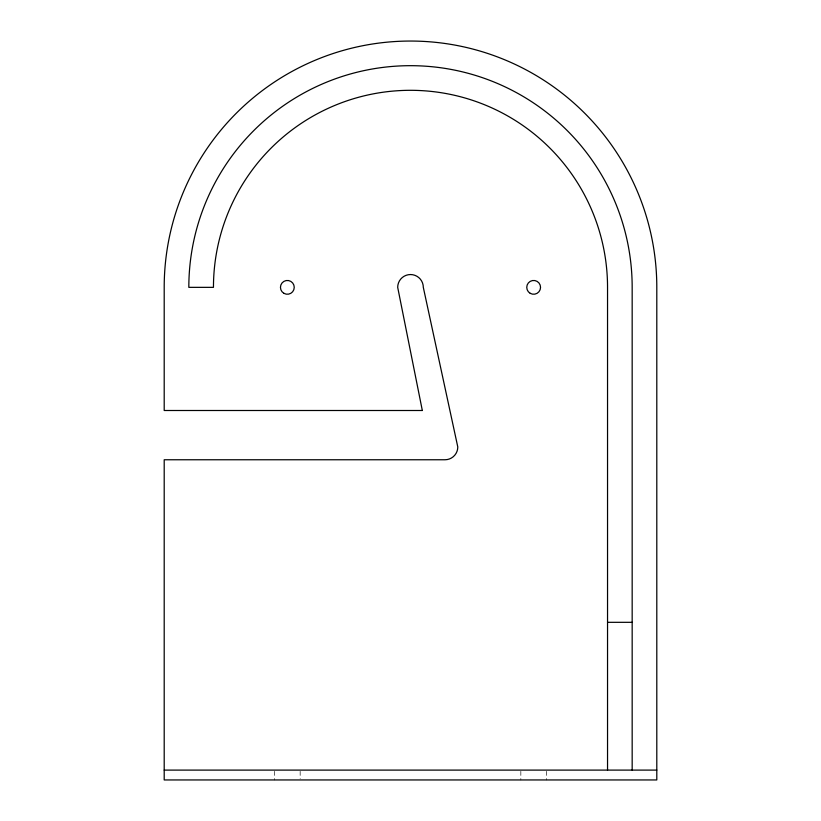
<?xml version="1.0" encoding="UTF-8"?>
<svg xmlns="http://www.w3.org/2000/svg" width="821" height="821" viewBox="0 0 821 821"><rect width="100%" height="100%" fill="white"/><g stroke="black" fill="none" stroke-linecap="round" stroke-linejoin="round"><path stroke-width="0.62" stroke-dasharray="4.11 3.08" d="M546.458 771.33L546.458 779.95M520.842 771.33L520.842 779.95M300.158 771.33L300.158 778.719M274.542 771.33L274.542 779.95"/><path stroke-width="1.23" d="M607.54 622.318L632.17 622.318M164.2 770.098L656.8 770.098M632.17 770.098L632.17 287.35A221.67 221.67 0 0 0 410.5 65.68A221.67 221.67 0 0 0 188.83 287.35L213.46 287.35A197.04 197.04 0 0 1 410.5 90.31A197.04 197.04 0 0 1 607.54 287.35L607.54 770.098M422.322 410.5L164.2 410.5L164.2 287.35A246.3 246.3 0 0 1 410.5 41.05A246.3 246.3 0 0 1 656.8 287.35L656.8 779.95L164.2 779.95L164.2 459.76L444.982 459.76A12.808 12.808 0 0 0 457.79 446.952L423.308 287.35A12.808 12.808 0 0 0 410.5 274.542A12.808 12.808 0 0 0 397.692 287.35L422.322 410.5M283.902 293.323A6.896 6.896 0 0 0 294.246 287.35A6.896 6.896 0 0 0 283.902 281.377A6.896 6.896 0 0 0 283.902 293.323M530.202 293.323A6.896 6.896 0 0 0 540.546 287.35A6.896 6.896 0 0 0 530.202 281.377A6.896 6.896 0 0 0 530.202 293.323"/></g></svg>
